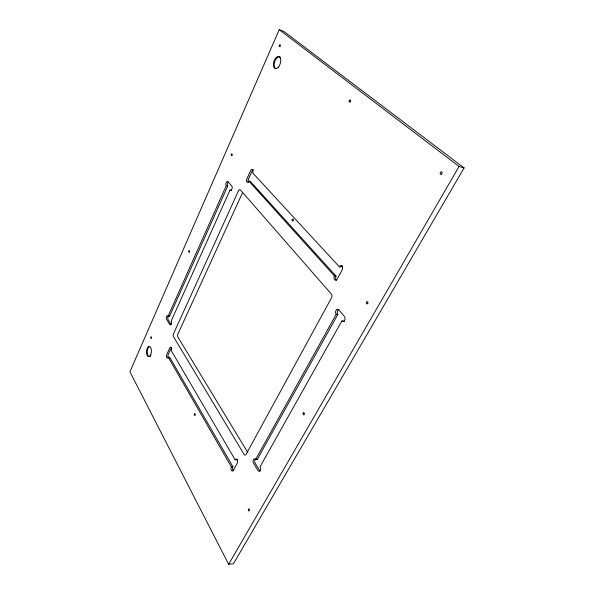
<?xml version="1.0" encoding="UTF-8"?>
<svg xmlns="http://www.w3.org/2000/svg" width="594" height="594" viewBox="0 0 594 594"><rect width="100%" height="100%" fill="white"/><g stroke="black" fill="none" stroke-linecap="round" stroke-linejoin="round"><path stroke-width="0.89" d="M279.239 29.7L129.908 371.785L228.66 564.3L233.494 563.699L464.092 167.894L283.761 31.356L279.239 29.7L459.058 166.454L464.092 167.894M168.117 316.119L226.255 185.662A2.279 1.225 -78.7 0 1 226.203 182.603A2.279 1.225 -78.7 0 1 228.007 181.719L231.786 186.093A2.302 1.247 -78.8 0 1 231.853 189.182A2.302 1.247 -78.8 0 1 230.012 190.058L171.161 321.102A2.101 1.054 -84.8 0 1 171.176 324.034A2.101 1.054 -84.8 0 1 169.661 324.45L166.639 319.446A2.086 1.04 -84.6 0 1 166.624 316.543A2.086 1.04 -84.6 0 1 168.117 316.119L169.565 316.246L227.747 185.974A2.279 1.225 -78.6 0 1 228.252 182.083M242.612 192.56L177.881 334.095A2.116 1.084 -85.3 0 0 177.896 337.043L247.884 452.658M255.569 459.593L336.197 314.271A2.784 1.864 -83.9 0 1 336.026 310.395A2.784 1.864 -83.9 0 1 338.677 309.793L344.401 316.424A2.814 1.901 -84.3 0 1 344.587 320.352A2.814 1.901 -84.3 0 1 341.884 320.916L260.009 466.877A2.591 1.515 87.7 0 1 260.098 470.545A2.591 1.515 87.7 0 1 257.959 470.53L253.549 463.238A2.569 1.492 88.2 0 1 253.467 459.615A2.569 1.492 88.2 0 1 255.569 459.593L257.187 459.541L337.852 314.441A2.777 1.871 -83.9 0 1 337.318 311.553A2.777 1.871 -83.9 0 1 338.966 309.474M228.66 564.3L459.058 166.454M231.348 466.832A2.48 1.381 88.4 0 0 231.415 470.337A2.48 1.381 88.4 0 0 233.375 470.351L237.192 463.313A2.487 1.403 88.6 0 0 237.125 459.793A2.487 1.403 88.6 0 0 235.142 459.808L171.287 350.631A2.116 1.069 -85.8 0 0 171.272 347.661A2.116 1.069 -85.8 0 0 169.75 348.002L166.751 354.581A2.109 1.062 -86.1 0 0 166.758 357.536A2.109 1.062 -86.1 0 0 168.265 357.217L231.348 466.832L232.937 466.773A2.48 1.388 88.3 0 0 233.301 470.663M235.142 459.808L236.739 459.756A2.487 1.403 88.6 0 1 237.348 459.11M168.265 357.217L169.728 357.298L232.937 466.773M341.884 320.916L343.54 321.087A2.807 1.908 -84.3 0 0 344.431 321.629M336.197 314.271L337.852 314.441M342.278 265.882A2.777 1.856 -80.8 0 0 340.986 267.048L339.345 266.795L252.658 172.884A2.383 1.329 -77.6 0 0 252.584 169.698A2.383 1.329 -77.6 0 0 250.616 170.664L246.859 178.891A2.369 1.314 -78.1 0 0 246.941 182.054A2.369 1.314 -78.1 0 0 248.886 181.125L334.422 275.906L336.063 276.143A2.755 1.834 -81.5 0 0 336.635 280.271M230.012 190.058L231.504 190.362M226.255 185.662L227.747 185.974M248.886 181.125L250.408 181.46L336.063 276.143M171.109 324.569L168.08 319.572A2.079 1.047 -84.6 0 1 168.072 316.676A2.079 1.047 -84.6 0 1 169.565 316.246M169.728 357.298A2.109 1.062 -86.1 0 1 169.253 357.944M168.436 357.9A2.109 1.062 -86.1 0 1 168.206 354.663L171.213 348.091A2.116 1.069 -85.8 0 1 171.428 347.713M255.732 458.895A2.562 1.492 88.2 0 0 255.16 463.179L259.578 470.463A2.591 1.515 87.7 0 0 260.276 471.139M256.868 459.14A2.562 1.492 88.2 0 1 257.187 459.541M248.455 182.38A2.369 1.322 -78 0 1 248.381 179.225L252.131 171.013A2.383 1.329 -77.6 0 1 253.46 169.773M334.422 275.906A2.762 1.834 -81.5 0 0 334.593 279.722A2.762 1.834 -81.5 0 0 337.221 279.002L342.181 269.869A2.777 1.856 -80.8 0 0 342.003 266.038A2.777 1.856 -80.8 0 0 339.345 266.795M276.039 68.822A6.259 3.378 -72.9 0 1 274.844 61.167A6.259 3.378 -72.9 0 1 280.39 57.247M150.854 355.717A5.064 2.458 -85.8 0 1 147.267 353.304A5.064 2.458 -85.8 0 1 149.733 346.532M238.476 190.778L173.515 333.761A2.124 1.077 -85.3 0 0 173.522 336.724L244.052 454.373A2.517 1.44 88.8 0 0 246.087 454.336L331.511 297.861A2.747 1.819 -82.9 0 0 331.341 294.037L240.377 189.894A2.339 1.285 -78.7 0 0 238.476 190.778M293.035 220.716A1.025 0.624 -78.9 0 0 292.976 219.015A1.025 0.624 -78.9 0 0 292.048 220.233A1.025 0.624 -78.9 0 0 293.035 220.716M150.72 354.663A5.071 2.45 -85.8 0 0 149.599 346.517A5.071 2.45 -85.8 0 0 146.577 353.393A5.071 2.45 -85.8 0 0 150.72 354.663M278.141 67.426A6.267 3.371 -72.9 0 0 279.633 56.987A6.267 3.371 -72.9 0 0 273.47 63.306A6.267 3.371 -72.9 0 0 278.141 67.426M248.374 509.37A1.04 0.587 86.2 0 0 248.916 510.959A1.04 0.587 86.2 0 0 249.398 509.444A1.04 0.587 86.2 0 0 248.374 509.37M231.95 155.346A0.921 0.49 -77.4 0 0 231.92 153.853A0.921 0.49 -77.4 0 0 231.163 155.019A0.921 0.49 -77.4 0 0 231.95 155.346M151.396 338.06A0.809 0.394 -85.3 0 0 151.218 336.761A0.809 0.394 -85.3 0 0 150.728 337.867A0.809 0.394 -85.3 0 0 151.396 338.06M189.33 252.005A0.854 0.438 -81.9 0 0 189.315 250.564A0.854 0.438 -81.9 0 0 188.64 251.552A0.854 0.438 -81.9 0 0 189.33 252.005M303.237 413.068A1.091 0.691 89.7 0 0 303.616 414.857A1.091 0.691 89.7 0 0 304.41 413.461A1.091 0.691 89.7 0 0 303.237 413.068M367.738 303.437A1.158 0.809 -82.9 0 0 367.278 301.611A1.158 0.809 -82.9 0 0 366.35 303.237A1.158 0.809 -82.9 0 0 367.738 303.437M195.077 415.058A0.906 0.483 -88.7 0 0 194.847 413.565A0.906 0.483 -88.7 0 0 194.268 414.731A0.906 0.483 -88.7 0 0 195.077 415.058M441.468 174.139A1.285 0.936 -70.3 0 0 441.765 171.97A1.285 0.936 -70.3 0 0 440.169 173.114A1.285 0.936 -70.3 0 0 441.468 174.139M279.937 46.399A1.01 0.535 -72.3 0 0 280.16 44.728A1.01 0.535 -72.3 0 0 279.173 45.79A1.01 0.535 -72.3 0 0 279.937 46.399M350.081 101.864A1.129 0.698 -71.4 0 0 350.334 99.978A1.129 0.698 -71.4 0 0 349.101 101.091A1.129 0.698 -71.4 0 0 350.081 101.864"/></g></svg>
